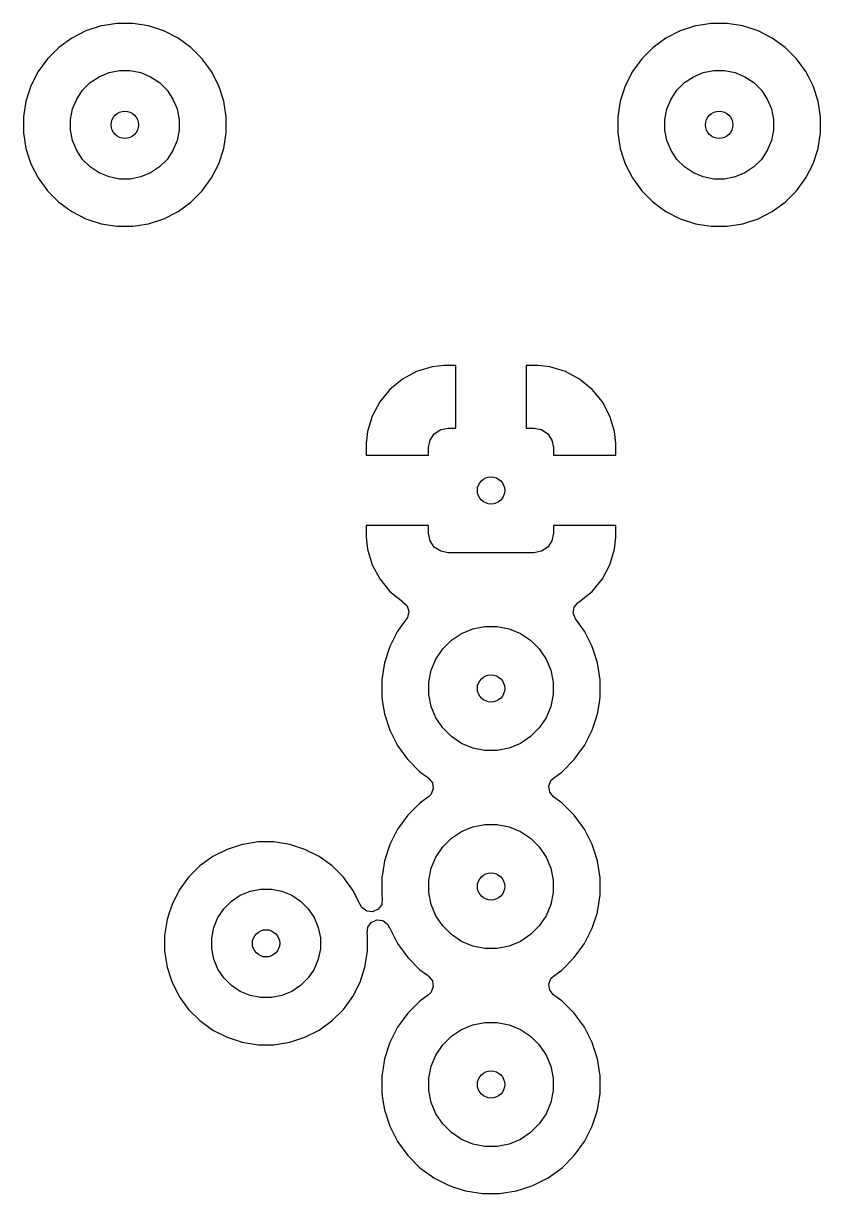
# Model space of a CAD drawing. Extents: x 2.78 to 5.89, y -4.63 to -2.07.
# Drawn here: x 3.614 to 4.016, y -3.376 to -2.785 of the extents above; entities that cross this region are included whole.
import ezdxf

# ---------------------------------------------------------------- set-up
doc = ezdxf.new("R2010")
doc.units = 0
doc.header["$MEASUREMENT"] = 0
doc.layers.add('BLACK', color=7, linetype='CONTINUOUS')

msp = doc.modelspace()

# ---------------------------------------------------------------- linework, layer by layer
at = {"layer": 'BLACK', "linetype": 'CONTINUOUS'}
for p, q in [((3.64524, -2.78921), (3.63806, -2.79287)), ((3.65291, -2.78672), (3.64524, -2.78921)), ((3.64524, -2.78921), (3.64524, -2.78921)), ((3.65453, -2.78646), (3.65291, -2.78672)), ((3.66087, -2.78546), (3.65453, -2.78646)), ((3.66892, -2.78546), (3.66087, -2.78546)), ((3.67688, -2.78672), (3.66892, -2.78546)), ((3.68455, -2.78921), (3.67688, -2.78672)), ((3.69173, -2.79287), (3.68455, -2.78921)), ((3.68455, -2.78921), (3.68455, -2.78921)), ((3.68455, -2.78921), (3.68455, -2.78921)), ((3.94524, -2.78921), (3.93806, -2.79287)), ((3.95291, -2.78672), (3.94524, -2.78921)), ((3.94524, -2.78921), (3.94524, -2.78921)), ((3.95453, -2.78646), (3.95291, -2.78672)), ((3.96087, -2.78546), (3.95453, -2.78646)), ((3.96892, -2.78546), (3.96087, -2.78546)), ((3.97688, -2.78672), (3.96892, -2.78546)), ((3.98455, -2.78921), (3.97688, -2.78672)), ((3.99173, -2.79287), (3.98455, -2.78921)), ((3.98455, -2.78921), (3.98455, -2.78921)), ((3.98455, -2.78921), (3.98455, -2.78921)), ((3.63806, -2.79287), (3.63154, -2.79761)), ((3.69825, -2.79761), (3.69173, -2.79287)), ((3.93806, -2.79287), (3.93154, -2.79761)), ((3.99825, -2.79761), (3.99173, -2.79287)), ((3.63154, -2.79761), (3.62584, -2.80331)), ((3.63154, -2.79761), (3.63154, -2.79761)), ((3.70395, -2.80331), (3.69825, -2.79761)), ((3.69825, -2.79761), (3.69825, -2.79761)), ((3.93154, -2.79761), (3.92584, -2.80331)), ((3.93154, -2.79761), (3.93154, -2.79761)), ((4.00395, -2.80331), (3.99825, -2.79761)), ((3.99825, -2.79761), (3.99825, -2.79761)), ((3.62584, -2.80331), (3.6211, -2.80983)), ((3.62584, -2.80331), (3.62584, -2.80331)), ((3.7045, -2.80406), (3.70395, -2.80331)), ((3.70395, -2.80331), (3.70395, -2.80331)), ((3.70869, -2.80983), (3.7045, -2.80406)), ((3.92584, -2.80331), (3.9211, -2.80983)), ((3.92584, -2.80331), (3.92584, -2.80331)), ((4.0045, -2.80406), (4.00395, -2.80331)), ((4.00395, -2.80331), (4.00395, -2.80331)), ((4.00869, -2.80983), (4.0045, -2.80406)), ((3.6211, -2.80983), (3.61745, -2.81701)), ((3.64741, -2.81536), (3.6519, -2.81236)), ((3.6519, -2.81236), (3.6569, -2.81029)), ((3.6569, -2.81029), (3.66219, -2.80923)), ((3.66219, -2.80923), (3.6676, -2.80923)), ((3.6676, -2.80923), (3.6729, -2.81029)), ((3.6729, -2.81029), (3.67789, -2.81236)), ((3.67789, -2.81236), (3.68238, -2.81536)), ((3.71234, -2.81701), (3.70869, -2.80983)), ((3.9211, -2.80983), (3.91745, -2.81701)), ((3.94741, -2.81536), (3.9519, -2.81236)), ((3.9519, -2.81236), (3.9569, -2.81029)), ((3.9569, -2.81029), (3.96219, -2.80923)), ((3.96219, -2.80923), (3.9676, -2.80923)), ((3.9676, -2.80923), (3.9729, -2.81029)), ((3.9729, -2.81029), (3.97789, -2.81236)), ((3.97789, -2.81236), (3.98238, -2.81536)), ((4.01012, -2.81264), (4.00869, -2.80983)), ((4.01234, -2.81701), (4.01012, -2.81264)), ((3.61745, -2.81701), (3.61657, -2.81969)), ((3.61745, -2.81701), (3.61745, -2.81701)), ((3.64359, -2.81918), (3.64741, -2.81536)), ((3.68238, -2.81536), (3.6862, -2.81918)), ((3.71484, -2.82467), (3.71234, -2.81701)), ((3.91745, -2.81701), (3.91657, -2.81969)), ((3.91745, -2.81701), (3.91745, -2.81701)), ((3.94359, -2.81918), (3.94741, -2.81536)), ((3.98238, -2.81536), (3.9862, -2.81918)), ((4.01484, -2.82467), (4.01234, -2.81701)), ((3.61496, -2.82467), (3.61369, -2.83263)), ((3.61657, -2.81969), (3.61496, -2.82467)), ((3.63852, -2.82866), (3.64059, -2.82367)), ((3.64059, -2.82367), (3.64359, -2.81918)), ((3.6862, -2.81918), (3.6892, -2.82367)), ((3.6892, -2.82367), (3.69127, -2.82866)), ((3.7161, -2.83263), (3.71484, -2.82467)), ((3.91496, -2.82467), (3.91369, -2.83263)), ((3.91657, -2.81969), (3.91496, -2.82467)), ((3.93852, -2.82866), (3.94059, -2.82367)), ((3.94059, -2.82367), (3.94359, -2.81918)), ((3.9862, -2.81918), (3.9892, -2.82367)), ((3.9892, -2.82367), (3.99127, -2.82866)), ((4.0161, -2.83263), (4.01484, -2.82467)), ((3.63747, -2.83396), (3.63852, -2.82866)), ((3.69127, -2.82866), (3.69232, -2.83396)), ((3.93747, -2.83396), (3.93852, -2.82866)), ((3.99127, -2.82866), (3.99232, -2.83396)), ((3.61369, -2.83263), (3.61369, -2.84069)), ((3.63747, -2.83936), (3.63747, -2.83396)), ((3.69232, -2.83396), (3.69232, -2.83936)), ((3.7161, -2.84069), (3.7161, -2.83263)), ((3.91369, -2.83263), (3.91369, -2.84069)), ((3.93747, -2.83936), (3.93747, -2.83396)), ((3.99232, -2.83396), (3.99232, -2.83936)), ((4.0161, -2.84069), (4.0161, -2.83263)), ((3.61369, -2.84069), (3.61496, -2.84865)), ((3.63852, -2.84466), (3.63747, -2.83936)), ((3.69232, -2.83936), (3.69127, -2.84466)), ((3.71484, -2.84865), (3.7161, -2.84069)), ((3.91369, -2.84069), (3.91496, -2.84865)), ((3.93852, -2.84466), (3.93747, -2.83936)), ((3.99232, -2.83936), (3.99127, -2.84466)), ((4.01484, -2.84865), (4.0161, -2.84069)), ((3.64059, -2.84965), (3.63852, -2.84466)), ((3.69127, -2.84466), (3.6892, -2.84965)), ((3.94059, -2.84965), (3.93852, -2.84466)), ((3.99127, -2.84466), (3.9892, -2.84965)), ((3.61496, -2.84865), (3.61633, -2.8529)), ((3.61633, -2.8529), (3.61745, -2.85631)), ((3.64359, -2.85414), (3.64059, -2.84965)), ((3.64741, -2.85796), (3.64359, -2.85414)), ((3.6862, -2.85414), (3.68238, -2.85796)), ((3.6892, -2.84965), (3.6862, -2.85414)), ((3.71234, -2.85631), (3.71484, -2.84865)), ((3.91496, -2.84865), (3.91633, -2.8529)), ((3.91633, -2.8529), (3.91745, -2.85631)), ((3.94359, -2.85414), (3.94059, -2.84965)), ((3.94741, -2.85796), (3.94359, -2.85414)), ((3.9862, -2.85414), (3.98238, -2.85796)), ((3.9892, -2.84965), (3.9862, -2.85414)), ((4.01234, -2.85631), (4.01484, -2.84865)), ((3.61745, -2.85631), (3.61745, -2.85631)), ((3.61745, -2.85631), (3.6211, -2.8635)), ((3.6519, -2.86097), (3.64741, -2.85796)), ((3.68238, -2.85796), (3.67789, -2.86097)), ((3.70869, -2.8635), (3.71234, -2.85631)), ((3.91745, -2.85631), (3.91745, -2.85631)), ((3.91745, -2.85631), (3.9211, -2.8635)), ((3.9519, -2.86097), (3.94741, -2.85796)), ((3.98238, -2.85796), (3.97789, -2.86097)), ((4.00869, -2.8635), (4.01234, -2.85631)), ((3.6211, -2.8635), (3.62584, -2.87002)), ((3.6569, -2.86303), (3.6519, -2.86097)), ((3.66219, -2.86409), (3.6569, -2.86303)), ((3.6676, -2.86409), (3.66219, -2.86409)), ((3.6729, -2.86303), (3.6676, -2.86409)), ((3.67789, -2.86097), (3.6729, -2.86303)), ((3.70395, -2.87002), (3.70869, -2.8635)), ((3.9211, -2.8635), (3.92584, -2.87002)), ((3.9569, -2.86303), (3.9519, -2.86097)), ((3.96219, -2.86409), (3.9569, -2.86303)), ((3.9676, -2.86409), (3.96219, -2.86409)), ((3.9729, -2.86303), (3.9676, -2.86409)), ((3.97789, -2.86097), (3.9729, -2.86303)), ((4.00395, -2.87002), (4.00869, -2.8635)), ((3.62584, -2.87002), (3.62584, -2.87002)), ((3.62584, -2.87002), (3.63154, -2.87571)), ((3.69825, -2.87571), (3.70395, -2.87002)), ((3.92584, -2.87002), (3.92584, -2.87002)), ((3.92584, -2.87002), (3.93154, -2.87571)), ((3.99825, -2.87571), (4.00395, -2.87002)), ((3.63154, -2.87571), (3.63154, -2.87571)), ((3.63154, -2.87571), (3.63806, -2.88045)), ((3.69173, -2.88045), (3.69825, -2.87571)), ((3.93154, -2.87571), (3.93154, -2.87571)), ((3.93154, -2.87571), (3.93806, -2.88045)), ((3.99173, -2.88045), (3.99825, -2.87571)), ((3.63806, -2.88045), (3.63806, -2.88045)), ((3.63806, -2.88045), (3.64524, -2.88411)), ((3.68455, -2.88411), (3.69173, -2.88045)), ((3.93806, -2.88045), (3.93806, -2.88045)), ((3.93806, -2.88045), (3.94524, -2.88411)), ((3.98455, -2.88411), (3.99173, -2.88045)), ((3.64524, -2.88411), (3.65291, -2.8866)), ((3.65291, -2.8866), (3.66087, -2.88786)), ((3.66087, -2.88786), (3.66087, -2.88786)), ((3.66087, -2.88786), (3.66892, -2.88786)), ((3.66892, -2.88786), (3.67688, -2.8866)), ((3.66892, -2.88786), (3.66892, -2.88786)), ((3.67688, -2.8866), (3.68455, -2.88411)), ((3.94524, -2.88411), (3.95291, -2.8866)), ((3.95291, -2.8866), (3.96087, -2.88786)), ((3.96087, -2.88786), (3.96087, -2.88786)), ((3.96087, -2.88786), (3.96892, -2.88786)), ((3.96892, -2.88786), (3.97688, -2.8866)), ((3.96892, -2.88786), (3.96892, -2.88786)), ((3.97688, -2.8866), (3.98455, -2.88411)), ((3.81998, -2.95891), (3.81219, -2.96128)), ((3.82605, -2.95831), (3.81998, -2.95891)), ((3.83202, -2.95831), (3.82605, -2.95831)), ((3.83202, -2.98981), (3.83202, -2.95831)), ((3.87342, -2.95831), (3.86745, -2.95831)), ((3.86745, -2.95831), (3.86745, -2.98981)), ((3.8795, -2.95891), (3.87342, -2.95831)), ((3.88729, -2.96128), (3.8795, -2.95891)), ((3.80501, -2.96511), (3.79871, -2.97028)), ((3.81219, -2.96128), (3.80501, -2.96511)), ((3.80501, -2.96511), (3.80501, -2.96511)), ((3.81219, -2.96128), (3.81219, -2.96128)), ((3.89447, -2.96511), (3.88729, -2.96128)), ((3.88729, -2.96128), (3.88729, -2.96128)), ((3.90076, -2.97028), (3.89447, -2.96511)), ((3.89447, -2.96511), (3.89447, -2.96511)), ((3.79871, -2.97028), (3.79355, -2.97657)), ((3.90593, -2.97657), (3.90076, -2.97028)), ((3.79355, -2.97658), (3.78971, -2.98376)), ((3.79355, -2.97657), (3.79355, -2.97658)), ((3.90593, -2.97658), (3.90593, -2.97657)), ((3.90977, -2.98376), (3.90593, -2.97658)), ((3.78971, -2.98376), (3.78734, -2.99155)), ((3.78971, -2.98376), (3.78971, -2.98376)), ((3.91213, -2.99155), (3.90977, -2.98376)), ((3.90977, -2.98376), (3.90977, -2.98376)), ((3.82432, -2.99056), (3.82808, -2.98981)), ((3.82808, -2.98981), (3.83202, -2.98981)), ((3.86745, -2.98981), (3.87139, -2.98981)), ((3.87139, -2.98981), (3.87516, -2.99056)), ((3.78734, -2.99155), (3.78675, -2.99762)), ((3.81824, -2.99965), (3.81899, -2.99589)), ((3.81899, -2.99589), (3.82112, -2.99269)), ((3.82112, -2.99269), (3.82432, -2.99056)), ((3.87516, -2.99056), (3.87835, -2.99269)), ((3.87835, -2.99269), (3.88048, -2.99589)), ((3.88048, -2.99589), (3.88123, -2.99965)), ((3.91273, -2.99762), (3.91213, -2.99155)), ((3.78675, -2.99762), (3.78675, -3.00359)), ((3.81824, -3.00359), (3.81824, -2.99965)), ((3.88123, -2.99965), (3.88123, -3.00359)), ((3.91273, -3.00359), (3.91273, -2.99762)), ((3.78675, -3.00359), (3.81824, -3.00359)), ((3.88123, -3.00359), (3.91273, -3.00359)), ((3.81824, -3.03902), (3.78675, -3.03902)), ((3.78675, -3.03902), (3.78675, -3.04499)), ((3.81824, -3.04296), (3.81824, -3.03902)), ((3.81899, -3.04673), (3.81824, -3.04296)), ((3.88123, -3.04296), (3.88048, -3.04673)), ((3.91273, -3.03902), (3.88123, -3.03902)), ((3.88123, -3.03902), (3.88123, -3.04296)), ((3.91273, -3.04499), (3.91273, -3.03902)), ((3.78675, -3.04499), (3.78734, -3.05106)), ((3.82112, -3.04992), (3.81899, -3.04673)), ((3.88048, -3.04673), (3.87835, -3.04992)), ((3.91213, -3.05106), (3.91273, -3.04499)), ((3.78734, -3.05106), (3.78971, -3.05886)), ((3.82432, -3.05205), (3.82112, -3.04992)), ((3.82808, -3.0528), (3.82432, -3.05205)), ((3.87139, -3.0528), (3.82808, -3.0528)), ((3.87516, -3.05205), (3.87139, -3.0528)), ((3.87835, -3.04992), (3.87516, -3.05205)), ((3.90977, -3.05886), (3.91213, -3.05106)), ((3.78971, -3.05886), (3.78971, -3.05886)), ((3.78971, -3.05886), (3.79355, -3.06604)), ((3.90593, -3.06604), (3.90977, -3.05886)), ((3.90977, -3.05886), (3.90977, -3.05886)), ((3.79355, -3.06604), (3.79355, -3.06604)), ((3.79355, -3.06604), (3.79871, -3.07233)), ((3.90076, -3.07233), (3.90593, -3.06604)), ((3.90593, -3.06604), (3.90593, -3.06604)), ((3.79871, -3.07233), (3.80501, -3.0775)), ((3.89447, -3.0775), (3.90076, -3.07233)), ((3.80501, -3.0775), (3.80512, -3.07756)), ((3.80512, -3.07756), (3.80518, -3.07761)), ((3.80518, -3.07761), (3.80525, -3.07766)), ((3.80525, -3.07766), (3.80524, -3.07767)), ((3.80524, -3.07767), (3.80734, -3.07964)), ((3.89176, -3.08035), (3.89367, -3.07799)), ((3.89367, -3.07799), (3.89435, -3.07756)), ((3.89435, -3.07756), (3.89447, -3.0775)), ((3.80734, -3.07964), (3.80822, -3.08254)), ((3.80822, -3.08254), (3.80753, -3.0855)), ((3.89128, -3.08335), (3.89176, -3.08035)), ((3.89237, -3.08618), (3.89128, -3.08335)), ((3.8071, -3.08618), (3.80258, -3.09241)), ((3.80753, -3.0855), (3.8071, -3.08618)), ((3.84059, -3.09117), (3.84665, -3.08996)), ((3.84665, -3.08996), (3.85282, -3.08996)), ((3.85282, -3.08996), (3.85888, -3.09117)), ((3.8969, -3.09241), (3.89237, -3.08618)), ((3.80258, -3.09241), (3.79864, -3.10014)), ((3.80258, -3.09241), (3.80258, -3.09241)), ((3.82976, -3.09696), (3.83489, -3.09353)), ((3.83489, -3.09353), (3.84059, -3.09117)), ((3.85888, -3.09117), (3.86458, -3.09353)), ((3.86458, -3.09353), (3.86972, -3.09696)), ((3.90084, -3.10014), (3.8969, -3.09241)), ((3.8969, -3.09241), (3.8969, -3.09241)), ((3.79864, -3.10014), (3.79596, -3.10839)), ((3.82196, -3.10646), (3.82539, -3.10133)), ((3.82539, -3.10133), (3.82976, -3.09696)), ((3.86972, -3.09696), (3.87408, -3.10133)), ((3.87408, -3.10133), (3.87751, -3.10646)), ((3.90168, -3.10274), (3.90084, -3.10014)), ((3.79596, -3.10839), (3.79529, -3.11259)), ((3.8196, -3.11216), (3.82196, -3.10646)), ((3.87751, -3.10646), (3.87988, -3.11216)), ((3.90352, -3.10839), (3.90168, -3.10274)), ((3.90488, -3.11697), (3.90352, -3.10839)), ((3.90352, -3.10839), (3.90352, -3.10839)), ((3.90352, -3.10839), (3.90352, -3.10839)), ((3.79529, -3.11259), (3.7946, -3.11697)), ((3.81839, -3.11822), (3.8196, -3.11216)), ((3.87988, -3.11216), (3.88108, -3.11822)), ((3.7946, -3.11697), (3.7946, -3.12565)), ((3.81839, -3.12439), (3.81839, -3.11822)), ((3.88108, -3.11822), (3.88108, -3.12439)), ((3.90488, -3.12565), (3.90488, -3.11697)), ((3.7946, -3.12565), (3.79504, -3.12845)), ((3.8196, -3.13045), (3.81839, -3.12439)), ((3.88108, -3.12439), (3.87988, -3.13045)), ((3.90443, -3.12845), (3.90488, -3.12565)), ((3.79504, -3.12845), (3.79596, -3.13422)), ((3.82196, -3.13615), (3.8196, -3.13045)), ((3.87988, -3.13045), (3.87751, -3.13615)), ((3.90352, -3.13422), (3.90443, -3.12845)), ((3.79596, -3.13422), (3.79864, -3.14247)), ((3.82539, -3.14129), (3.82196, -3.13615)), ((3.87751, -3.13615), (3.87408, -3.14129)), ((3.90084, -3.14247), (3.90249, -3.13739)), ((3.90249, -3.13739), (3.90352, -3.13422)), ((3.79864, -3.14247), (3.80258, -3.1502)), ((3.82976, -3.14565), (3.82539, -3.14129)), ((3.87408, -3.14129), (3.86972, -3.14565)), ((3.8969, -3.1502), (3.90084, -3.14247)), ((3.83489, -3.14908), (3.82976, -3.14565)), ((3.84059, -3.15145), (3.83489, -3.14908)), ((3.86458, -3.14908), (3.85888, -3.15145)), ((3.86972, -3.14565), (3.86458, -3.14908)), ((3.80258, -3.1502), (3.80258, -3.1502)), ((3.80258, -3.1502), (3.80513, -3.15372)), ((3.80513, -3.15372), (3.80768, -3.15723)), ((3.84665, -3.15265), (3.84059, -3.15145)), ((3.85282, -3.15265), (3.84665, -3.15265)), ((3.85888, -3.15145), (3.85282, -3.15265)), ((3.89179, -3.15723), (3.8969, -3.1502)), ((3.80768, -3.15723), (3.81382, -3.16336)), ((3.88566, -3.16336), (3.89179, -3.15723)), ((3.81382, -3.16336), (3.81765, -3.16615)), ((3.81765, -3.16615), (3.81822, -3.16656)), ((3.81822, -3.16656), (3.82013, -3.16892)), ((3.87996, -3.16786), (3.88126, -3.16656)), ((3.88126, -3.16656), (3.88566, -3.16336)), ((3.88566, -3.16336), (3.88566, -3.16336)), ((3.88566, -3.16336), (3.88566, -3.16336)), ((3.8206, -3.17192), (3.81952, -3.17475)), ((3.82013, -3.16892), (3.8206, -3.17192)), ((3.87887, -3.17069), (3.87996, -3.16786)), ((3.87935, -3.17369), (3.87887, -3.17069)), ((3.81382, -3.17925), (3.80768, -3.18539)), ((3.81822, -3.17605), (3.81382, -3.17925)), ((3.81382, -3.17925), (3.81382, -3.17925)), ((3.81952, -3.17475), (3.81822, -3.17605)), ((3.88126, -3.17605), (3.87935, -3.17369)), ((3.88566, -3.17925), (3.88126, -3.17605)), ((3.89179, -3.18539), (3.88566, -3.17925)), ((3.88566, -3.17925), (3.88566, -3.17925)), ((3.88566, -3.17925), (3.88566, -3.17925)), ((3.80768, -3.18539), (3.80258, -3.19241)), ((3.80768, -3.18539), (3.80768, -3.18539)), ((3.8969, -3.19241), (3.89179, -3.18539)), ((3.83489, -3.19353), (3.84059, -3.19117)), ((3.84059, -3.19117), (3.84665, -3.18996)), ((3.84665, -3.18996), (3.85282, -3.18996)), ((3.85282, -3.18996), (3.85888, -3.19117)), ((3.85888, -3.19117), (3.86458, -3.19353)), ((3.80258, -3.19241), (3.79864, -3.20014)), ((3.80258, -3.19241), (3.80258, -3.19241)), ((3.82539, -3.20132), (3.82976, -3.19696)), ((3.82976, -3.19696), (3.83489, -3.19353)), ((3.86458, -3.19353), (3.86972, -3.19696)), ((3.86972, -3.19696), (3.87408, -3.20132)), ((3.90084, -3.20014), (3.8969, -3.19241)), ((3.7165, -3.2026), (3.70932, -3.20626)), ((3.72417, -3.20011), (3.7165, -3.2026)), ((3.7165, -3.2026), (3.7165, -3.2026)), ((3.72549, -3.1999), (3.72417, -3.20011)), ((3.73213, -3.19885), (3.72549, -3.1999)), ((3.74018, -3.19885), (3.73213, -3.19885)), ((3.74814, -3.20011), (3.74018, -3.19885)), ((3.75581, -3.2026), (3.74814, -3.20011)), ((3.76299, -3.20626), (3.75581, -3.2026)), ((3.75581, -3.2026), (3.75581, -3.2026)), ((3.75581, -3.2026), (3.75581, -3.2026)), ((3.79864, -3.20014), (3.79596, -3.20839)), ((3.82196, -3.20646), (3.82539, -3.20132)), ((3.87408, -3.20132), (3.87751, -3.20646)), ((3.90163, -3.2026), (3.90084, -3.20014)), ((3.90352, -3.20839), (3.90163, -3.2026)), ((3.70932, -3.20626), (3.7028, -3.21099)), ((3.76951, -3.21099), (3.76299, -3.20626)), ((3.79596, -3.20839), (3.79505, -3.21411)), ((3.8196, -3.21216), (3.82196, -3.20646)), ((3.87751, -3.20646), (3.87988, -3.21216)), ((3.90488, -3.21697), (3.90352, -3.20839)), ((3.90352, -3.20839), (3.90352, -3.20839)), ((3.90352, -3.20839), (3.90352, -3.20839)), ((3.7028, -3.21099), (3.6971, -3.21669)), ((3.7028, -3.21099), (3.7028, -3.21099)), ((3.77521, -3.21669), (3.76951, -3.21099)), ((3.76951, -3.21099), (3.76951, -3.21099)), ((3.79505, -3.21411), (3.79464, -3.21669)), ((3.81839, -3.21822), (3.8196, -3.21216)), ((3.87988, -3.21216), (3.88108, -3.21822)), ((3.6971, -3.21669), (3.69236, -3.22321)), ((3.6971, -3.21669), (3.6971, -3.21669)), ((3.7773, -3.21957), (3.77521, -3.21669)), ((3.77521, -3.21669), (3.77521, -3.21669)), ((3.77995, -3.22321), (3.7773, -3.21957)), ((3.79464, -3.21669), (3.7946, -3.21697)), ((3.7946, -3.21697), (3.7946, -3.22565)), ((3.81839, -3.22439), (3.81839, -3.21822)), ((3.88108, -3.21822), (3.88108, -3.22439)), ((3.90488, -3.22565), (3.90488, -3.21697)), ((3.69236, -3.22321), (3.68871, -3.23039)), ((3.71867, -3.22874), (3.72316, -3.22574)), ((3.72316, -3.22574), (3.72816, -3.22367)), ((3.72816, -3.22367), (3.73345, -3.22262)), ((3.73345, -3.22262), (3.73886, -3.22262)), ((3.73886, -3.22262), (3.74416, -3.22367)), ((3.74416, -3.22367), (3.74915, -3.22574)), ((3.74915, -3.22574), (3.75364, -3.22874)), ((3.7836, -3.23039), (3.77995, -3.22321)), ((3.7946, -3.22565), (3.79487, -3.22736)), ((3.8196, -3.23045), (3.81839, -3.22439)), ((3.88108, -3.22439), (3.87988, -3.23045)), ((3.90354, -3.23407), (3.90488, -3.22565)), ((3.68871, -3.23039), (3.68746, -3.23422)), ((3.68871, -3.23039), (3.68871, -3.23039)), ((3.71185, -3.23705), (3.71485, -3.23256)), ((3.71485, -3.23256), (3.71867, -3.22874)), ((3.75364, -3.22874), (3.75746, -3.23256)), ((3.75746, -3.23256), (3.76046, -3.23705)), ((3.78366, -3.23052), (3.7836, -3.23039)), ((3.7836, -3.23039), (3.7836, -3.23039)), ((3.78452, -3.23197), (3.78366, -3.23052)), ((3.78697, -3.23375), (3.78452, -3.23197)), ((3.79455, -3.23038), (3.79277, -3.23283)), ((3.79487, -3.22736), (3.79455, -3.23038)), ((3.82196, -3.23615), (3.8196, -3.23045)), ((3.87988, -3.23045), (3.87751, -3.23615)), ((3.68622, -3.23806), (3.68495, -3.24602)), ((3.68746, -3.23422), (3.68622, -3.23806)), ((3.70978, -3.24205), (3.71185, -3.23705)), ((3.76046, -3.23705), (3.76253, -3.24205)), ((3.78999, -3.23407), (3.78697, -3.23375)), ((3.78929, -3.23949), (3.79207, -3.23825)), ((3.79277, -3.23283), (3.78999, -3.23407)), ((3.79207, -3.23825), (3.79509, -3.23857)), ((3.79509, -3.23857), (3.79754, -3.24035)), ((3.82539, -3.24129), (3.82196, -3.23615)), ((3.87751, -3.23615), (3.87408, -3.24129)), ((3.90084, -3.24247), (3.90342, -3.23453)), ((3.90342, -3.23453), (3.90352, -3.23422)), ((3.90352, -3.23422), (3.90354, -3.23407)), ((3.70873, -3.24734), (3.70978, -3.24205)), ((3.76253, -3.24205), (3.76358, -3.24734)), ((3.78719, -3.24496), (3.78751, -3.24194)), ((3.78751, -3.24194), (3.78929, -3.23949)), ((3.79754, -3.24035), (3.79856, -3.24223)), ((3.79856, -3.24223), (3.79864, -3.24247)), ((3.79864, -3.24247), (3.79864, -3.24247)), ((3.79864, -3.24247), (3.79864, -3.24247)), ((3.79864, -3.24247), (3.80258, -3.2502)), ((3.82976, -3.24565), (3.82539, -3.24129)), ((3.87408, -3.24129), (3.86972, -3.24565)), ((3.8969, -3.2502), (3.90084, -3.24247)), ((3.68495, -3.24602), (3.68495, -3.25408)), ((3.70873, -3.25275), (3.70873, -3.24734)), ((3.76358, -3.24734), (3.76358, -3.25275)), ((3.78736, -3.24602), (3.78719, -3.24496)), ((3.78736, -3.25408), (3.78736, -3.24602)), ((3.80258, -3.2502), (3.80258, -3.2502)), ((3.80258, -3.2502), (3.80768, -3.25723)), ((3.83489, -3.24908), (3.82976, -3.24565)), ((3.84059, -3.25145), (3.83489, -3.24908)), ((3.86458, -3.24908), (3.85888, -3.25145)), ((3.86972, -3.24565), (3.86458, -3.24908)), ((3.89179, -3.25723), (3.8969, -3.2502)), ((3.68495, -3.25408), (3.68622, -3.26204)), ((3.70978, -3.25805), (3.70873, -3.25275)), ((3.76358, -3.25275), (3.76253, -3.25805)), ((3.7861, -3.26204), (3.78736, -3.25408)), ((3.84665, -3.25265), (3.84059, -3.25145)), ((3.85282, -3.25265), (3.84665, -3.25265)), ((3.85888, -3.25145), (3.85282, -3.25265)), ((3.68622, -3.26204), (3.68811, -3.26786)), ((3.71185, -3.26304), (3.70978, -3.25805)), ((3.76253, -3.25805), (3.76046, -3.26304)), ((3.7836, -3.2697), (3.7861, -3.26204)), ((3.80768, -3.25723), (3.81382, -3.26336)), ((3.88566, -3.26336), (3.89179, -3.25723)), ((3.68811, -3.26786), (3.68871, -3.2697)), ((3.71485, -3.26753), (3.71185, -3.26304)), ((3.71867, -3.27135), (3.71485, -3.26753)), ((3.75746, -3.26753), (3.75364, -3.27135)), ((3.76046, -3.26304), (3.75746, -3.26753)), ((3.81382, -3.26336), (3.81765, -3.26615)), ((3.81765, -3.26615), (3.81822, -3.26656)), ((3.81822, -3.26656), (3.82013, -3.26892)), ((3.87887, -3.27069), (3.87996, -3.26786)), ((3.87996, -3.26786), (3.88126, -3.26656)), ((3.88126, -3.26656), (3.88541, -3.26354)), ((3.88541, -3.26354), (3.88566, -3.26336)), ((3.68871, -3.2697), (3.68871, -3.2697)), ((3.68871, -3.2697), (3.69236, -3.27688)), ((3.72316, -3.27435), (3.71867, -3.27135)), ((3.75364, -3.27135), (3.74915, -3.27435)), ((3.77995, -3.27688), (3.7836, -3.2697)), ((3.8206, -3.27192), (3.81952, -3.27475)), ((3.82013, -3.26892), (3.8206, -3.27192)), ((3.87935, -3.27369), (3.87887, -3.27069)), ((3.88126, -3.27605), (3.87935, -3.27369)), ((3.69236, -3.27688), (3.6971, -3.2834)), ((3.72816, -3.27642), (3.72316, -3.27435)), ((3.73345, -3.27747), (3.72816, -3.27642)), ((3.73886, -3.27747), (3.73345, -3.27747)), ((3.74416, -3.27642), (3.73886, -3.27747)), ((3.74915, -3.27435), (3.74416, -3.27642)), ((3.77521, -3.2834), (3.77995, -3.27688)), ((3.81382, -3.27925), (3.80768, -3.28539)), ((3.81822, -3.27605), (3.81382, -3.27925)), ((3.81382, -3.27925), (3.81382, -3.27925)), ((3.81952, -3.27475), (3.81822, -3.27605)), ((3.88566, -3.27925), (3.88126, -3.27605)), ((3.89179, -3.28539), (3.88566, -3.27925)), ((3.88566, -3.27925), (3.88566, -3.27925)), ((3.88566, -3.27925), (3.88566, -3.27925)), ((3.6971, -3.2834), (3.6971, -3.2834)), ((3.6971, -3.2834), (3.7028, -3.2891)), ((3.76951, -3.2891), (3.77521, -3.2834)), ((3.80768, -3.28539), (3.80258, -3.29241)), ((3.80768, -3.28539), (3.80768, -3.28539)), ((3.8969, -3.29241), (3.89179, -3.28539)), ((3.7028, -3.2891), (3.7028, -3.2891)), ((3.7028, -3.2891), (3.70932, -3.29384)), ((3.76299, -3.29384), (3.76951, -3.2891)), ((3.83489, -3.29353), (3.84059, -3.29117)), ((3.84059, -3.29117), (3.84665, -3.28996)), ((3.84665, -3.28996), (3.85282, -3.28996)), ((3.85282, -3.28996), (3.85888, -3.29117)), ((3.85888, -3.29117), (3.86458, -3.29353)), ((3.70932, -3.29384), (3.70932, -3.29384)), ((3.70932, -3.29384), (3.7165, -3.2975)), ((3.7165, -3.2975), (3.72417, -3.29999)), ((3.74814, -3.29999), (3.75581, -3.2975)), ((3.75581, -3.2975), (3.76299, -3.29384)), ((3.80258, -3.29241), (3.79864, -3.30014)), ((3.80258, -3.29241), (3.80258, -3.29241)), ((3.82539, -3.30132), (3.82976, -3.29696)), ((3.82976, -3.29696), (3.83489, -3.29353)), ((3.86458, -3.29353), (3.86972, -3.29696)), ((3.86972, -3.29696), (3.87408, -3.30132)), ((3.90084, -3.30014), (3.8969, -3.29241)), ((3.72417, -3.29999), (3.73213, -3.30125)), ((3.73213, -3.30125), (3.73213, -3.30125)), ((3.73213, -3.30125), (3.74018, -3.30125)), ((3.74018, -3.30125), (3.74814, -3.29999)), ((3.74018, -3.30125), (3.74018, -3.30125)), ((3.79864, -3.30014), (3.79596, -3.30839)), ((3.82196, -3.30646), (3.82539, -3.30132)), ((3.87408, -3.30132), (3.87751, -3.30646)), ((3.9012, -3.30125), (3.90084, -3.30014)), ((3.90352, -3.30839), (3.9012, -3.30125)), ((3.79596, -3.30839), (3.79505, -3.31411)), ((3.8196, -3.31216), (3.82196, -3.30646)), ((3.87751, -3.30646), (3.87988, -3.31216)), ((3.90488, -3.31697), (3.90352, -3.30839)), ((3.90352, -3.30839), (3.90352, -3.30839)), ((3.90352, -3.30839), (3.90352, -3.30839)), ((3.79505, -3.31411), (3.7946, -3.31697)), ((3.81839, -3.31822), (3.8196, -3.31216)), ((3.87988, -3.31216), (3.88108, -3.31822)), ((3.7946, -3.31697), (3.7946, -3.32565)), ((3.81839, -3.32439), (3.81839, -3.31822)), ((3.88108, -3.31822), (3.88108, -3.32439)), ((3.90488, -3.32565), (3.90488, -3.31697)), ((3.7946, -3.32565), (3.7952, -3.32946)), ((3.8196, -3.33045), (3.81839, -3.32439)), ((3.88108, -3.32439), (3.87988, -3.33045)), ((3.90415, -3.33025), (3.90488, -3.32565)), ((3.7952, -3.32946), (3.79596, -3.33422)), ((3.82196, -3.33615), (3.8196, -3.33045)), ((3.87988, -3.33045), (3.87751, -3.33615)), ((3.90352, -3.33422), (3.90415, -3.33025)), ((3.79596, -3.33422), (3.79864, -3.34247)), ((3.82539, -3.34129), (3.82196, -3.33615)), ((3.87751, -3.33615), (3.87408, -3.34129)), ((3.90084, -3.34247), (3.90249, -3.33739)), ((3.90249, -3.33739), (3.90352, -3.33422)), ((3.79864, -3.34247), (3.80258, -3.3502)), ((3.82976, -3.34565), (3.82539, -3.34129)), ((3.87408, -3.34129), (3.86972, -3.34565)), ((3.8969, -3.3502), (3.90084, -3.34247)), ((3.80258, -3.3502), (3.80258, -3.3502)), ((3.80258, -3.3502), (3.80768, -3.35723)), ((3.83489, -3.34908), (3.82976, -3.34565)), ((3.84059, -3.35145), (3.83489, -3.34908)), ((3.86458, -3.34908), (3.85888, -3.35145)), ((3.86972, -3.34565), (3.86458, -3.34908)), ((3.89179, -3.35723), (3.8969, -3.3502)), ((3.84665, -3.35265), (3.84059, -3.35145)), ((3.85282, -3.35265), (3.84665, -3.35265)), ((3.85888, -3.35145), (3.85282, -3.35265)), ((3.80768, -3.35723), (3.81382, -3.36336)), ((3.88566, -3.36336), (3.89179, -3.35723)), ((3.81382, -3.36336), (3.81945, -3.36745)), ((3.81945, -3.36745), (3.82084, -3.36846)), ((3.82084, -3.36846), (3.82084, -3.36846)), ((3.82084, -3.36846), (3.82084, -3.36846)), ((3.82084, -3.36846), (3.82857, -3.3724)), ((3.8709, -3.3724), (3.87864, -3.36846)), ((3.87864, -3.36846), (3.88566, -3.36336)), ((3.82857, -3.3724), (3.832, -3.37352)), ((3.832, -3.37352), (3.83683, -3.37509)), ((3.86265, -3.37509), (3.86582, -3.37405)), ((3.86582, -3.37405), (3.8709, -3.3724)), ((3.83683, -3.37509), (3.83683, -3.37509)), ((3.83683, -3.37509), (3.83683, -3.37509)), ((3.83683, -3.37509), (3.8454, -3.37644)), ((3.8454, -3.37644), (3.8454, -3.37644)), ((3.8454, -3.37644), (3.85408, -3.37644)), ((3.85408, -3.37644), (3.86265, -3.37509)), ((3.85408, -3.37644), (3.85408, -3.37644)), ((3.86265, -3.37509), (3.86265, -3.37509)), ((3.86265, -3.37509), (3.86265, -3.37509))]:
    msp.add_line(p, q, dxfattribs=at)
at = {"layer": 'BLACK'}
for centre in [(3.6649, -2.83666), (3.6649, -2.83666), (3.9649, -2.83666), (3.9649, -2.83666), (3.84974, -3.02131), (3.84974, -3.02131), (3.84974, -3.12131), (3.84974, -3.12131), (3.84974, -3.22131), (3.84974, -3.22131), (3.73616, -3.25005), (3.73616, -3.25005), (3.84974, -3.32131), (3.84974, -3.32131)]:
    msp.add_circle(centre, 0.00689, dxfattribs=at)
at = {"layer": 'WHITE'}
for centre in [(3.6649, -2.83666), (3.9649, -2.83666), (3.84974, -3.02131), (3.84974, -3.12131), (3.84974, -3.22131), (3.73616, -3.25005), (3.84974, -3.32131)]:
    msp.add_circle(centre, 0.00689, dxfattribs=at)

doc.saveas('drawing.dxf')
